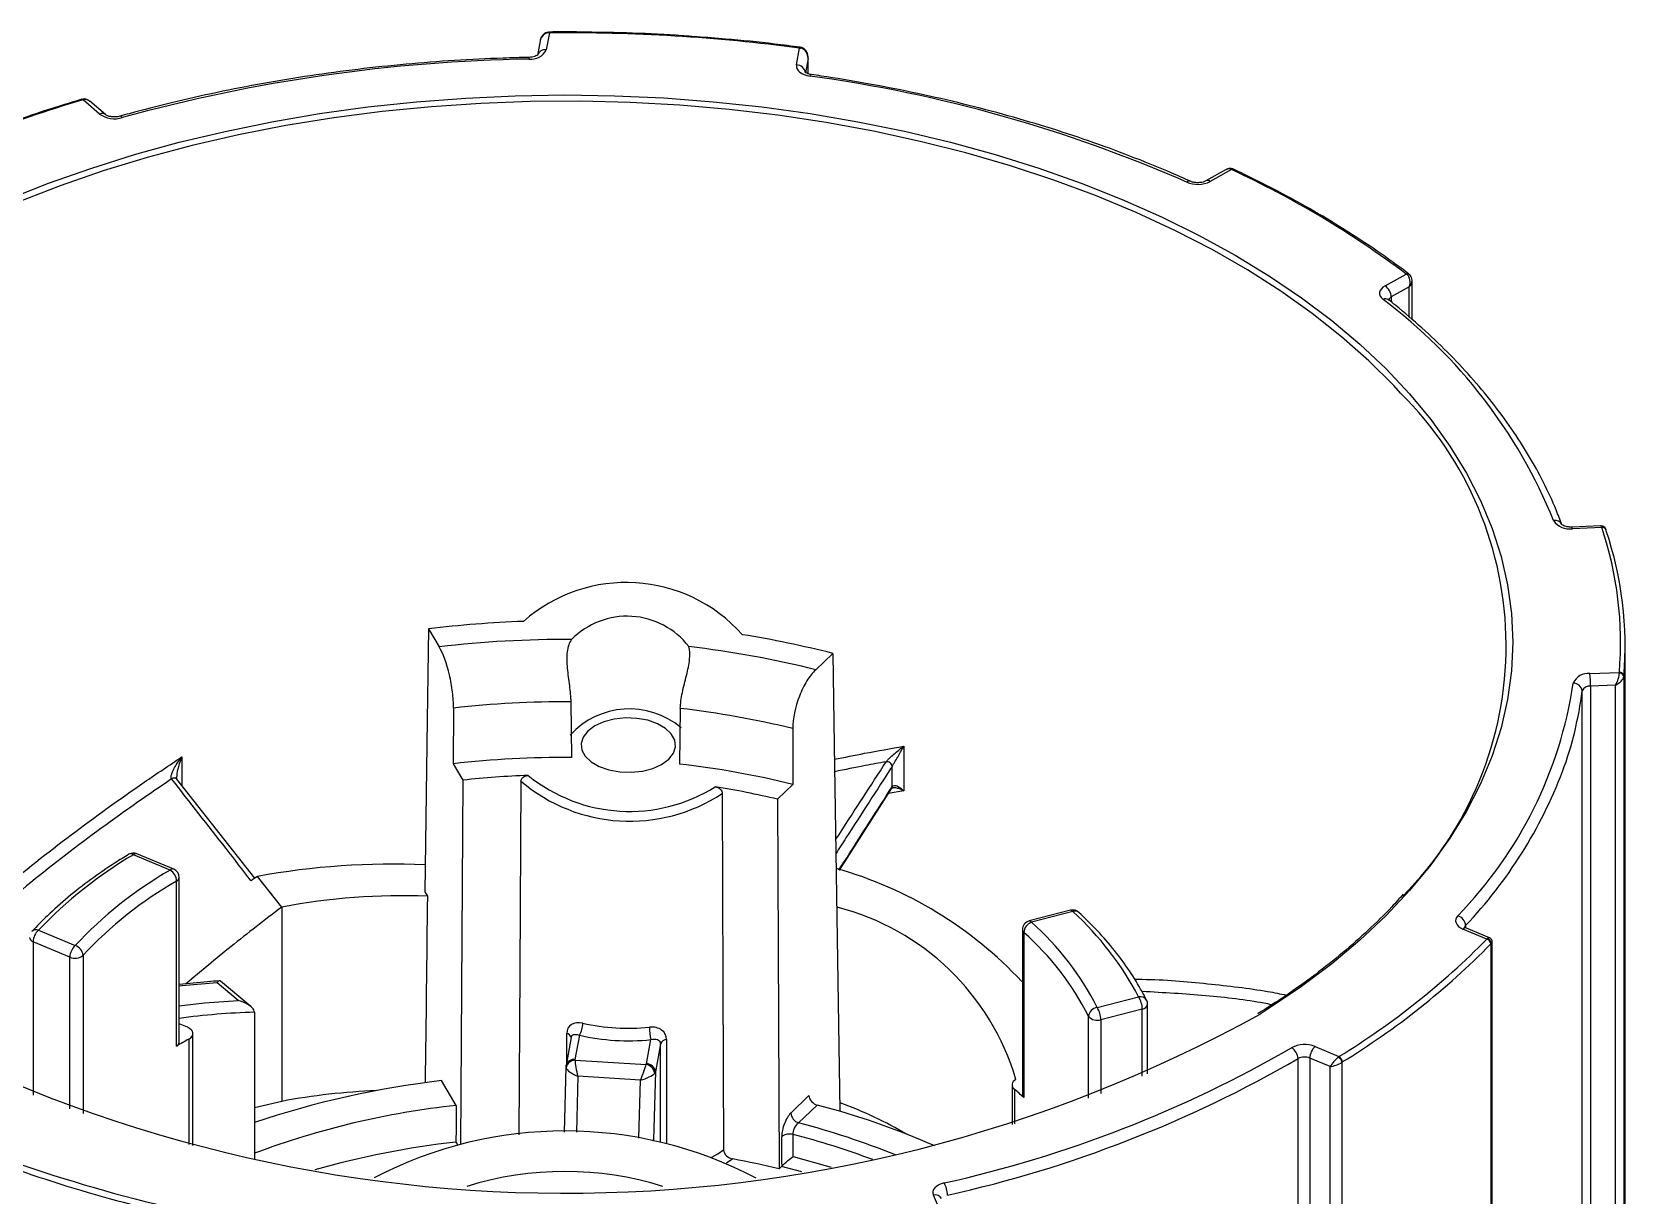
# Model space of a CAD drawing. Header units: millimetres. Extents: x 2517 to 6633, y 792 to 3241.
# Drawn here: x 3357.27 to 3385.64, y 945.54 to 966.25 of the extents above; entities that cross this region are included whole.
import ezdxf

# ---------------------------------------------------------------- set-up
doc = ezdxf.new("R2010")
doc.units = ezdxf.units.MM
doc.layers.add('实线', color=7, linetype='Continuous', lineweight=25)

msp = doc.modelspace()

# ---------------------------------------------------------------- linework, layer by layer
at = {"layer": '实线'}
for p, q in [((3366.3166, 966.0947), (3366.2689, 965.8324)), ((3366.4812, 966.2362), (3366.4263, 965.9343)), ((3370.8817, 965.664), (3370.9367, 965.9659)), ((3370.964, 965.9757), (3370.9422, 965.9805)), ((3371.0883, 965.5076), (3371.0883, 965.7958)), ((3371.0874, 965.7793), (3371.0409, 965.5237)), ((3371.0874, 965.508), (3371.0874, 965.7793)), ((3358.171, 965.0551), (3358.1496, 965.0509)), ((3358.471, 964.7893), (3358.1769, 965.041)), ((3358.575, 964.7802), (3358.2983, 965.0171)), ((3378.5342, 963.7997), (3378.1729, 963.5983)), ((3378.6291, 963.8), (3378.2508, 963.5892)), ((3381.3629, 961.7288), (3381.7411, 961.9396)), ((3381.8008, 961.9273), (3381.786, 961.9406)), ((3381.8432, 961.1309), (3381.8432, 961.8237)), ((3381.7943, 961.7102), (3381.474, 961.5317)), ((3381.7943, 961.1727), (3381.7943, 961.7102)), ((3381.4257, 961.482), (3381.4277, 961.4804)), ((3381.474, 961.5317), (3381.474, 961.4431)), ((3385.2005, 957.4546), (3384.6912, 957.4341)), ((3385.2222, 957.426), (3384.6976, 957.4049)), ((3364.3274, 955.6208), (3364.5185, 955.3004)), ((3385.6378, 944.3448), (3385.6378, 955.3191)), ((3371.2236, 954.8936), (3371.5259, 955.184)), ((3385.0102, 954.8249), (3385.5347, 954.8461)), ((3385.6141, 954.7724), (3385.6141, 944.9744)), ((3384.8729, 944.9793), (3384.8729, 954.5165)), ((3385.4655, 954.6201), (3385.0213, 954.6021)), ((3385.0213, 954.6021), (3385.0213, 944.9355)), ((3385.4655, 944.9522), (3385.4655, 954.6201)), ((3364.7745, 954.2115), (3364.7675, 953.2189)), ((3366.8612, 954.3217), (3366.8764, 953.3299)), ((3368.8128, 954.2033), (3368.7957, 953.2135)), ((3370.8142, 953.845), (3370.8185, 952.8518)), ((3359.9383, 953.3429), (3359.9383, 952.8304)), ((3372.7924, 953.5306), (3372.7924, 952.7362)), ((3364.7675, 953.2189), (3364.9419, 952.9266)), ((3372.585, 952.8091), (3372.585, 953.1722)), ((3361.2353, 951.1794), (3359.8477, 952.9456)), ((3364.9419, 952.9266), (3364.8962, 946.4394)), ((3370.5427, 952.5868), (3370.8185, 952.8518)), ((3371.6453, 951.3227), (3372.5771, 952.7814)), ((3370.5427, 952.5868), (3370.5714, 946.0037)), ((3372.7924, 952.7362), (3372.5168, 952.6871)), ((3359.7911, 951.342), (3359.1374, 951.6162)), ((3359.7292, 951.3251), (3359.0755, 951.5993)), ((3359.8435, 948.1903), (3359.8435, 951.1298)), ((3359.8892, 948.2549), (3359.8892, 951.1945)), ((3361.7152, 950.6672), (3361.2839, 951.2135)), ((3361.2839, 951.2135), (3361.2839, 951.2121)), ((3361.5161, 950.9182), (3361.2839, 951.2121)), ((3364.2614, 950.939), (3364.3081, 950.8607)), ((3361.7152, 950.6672), (3361.7152, 950.6663)), ((3361.7152, 950.6663), (3361.7152, 947.2051)), ((3375.763, 950.6087), (3375.0248, 950.419)), ((3375.8028, 950.5844), (3375.0646, 950.3947)), ((3357.3827, 950.2543), (3358.0364, 949.9801)), ((3374.9046, 950.264), (3374.9046, 947.3245)), ((3374.9296, 950.2145), (3374.9296, 947.2749)), ((3383.1757, 950.0968), (3382.7503, 950.2752)), ((3382.797, 950.3373), (3382.797, 950.2997)), ((3383.2211, 950.1206), (3382.8121, 950.2921)), ((3357.9424, 949.7747), (3357.2886, 950.0489)), ((3357.2886, 950.0489), (3357.2886, 947.3175)), ((3383.2502, 940.2153), (3383.2502, 950.0133)), ((3383.2705, 940.3035), (3383.2705, 950.0463)), ((3357.9424, 947.0742), (3357.9424, 949.7747)), ((3358.1782, 949.8067), (3358.1782, 946.9924)), ((3361.1641, 948.8932), (3360.6239, 949.3469)), ((3360.9378, 949.0049), (3360.5633, 949.3196)), ((3376.236, 948.8758), (3376.9742, 949.0655)), ((3361.2297, 948.7922), (3361.2297, 946.1772)), ((3377.0393, 948.8505), (3376.3011, 948.6608)), ((3377.0393, 947.6559), (3377.0393, 948.8505)), ((3377.1342, 947.6983), (3377.1342, 948.9349)), ((3360.0353, 948.5262), (3359.8892, 948.5874)), ((3376.0819, 947.2613), (3376.0819, 948.7203)), ((3376.3011, 948.6608), (3376.3011, 947.3466)), ((3360.0603, 948.3141), (3360.0603, 946.4397)), ((3360.1342, 946.4213), (3360.1342, 948.4141)), ((3366.8703, 948.3449), (3366.78, 947.8493)), ((3366.7896, 947.902), (3366.7904, 948.4156)), ((3367.016, 948.3827), (3366.9374, 947.9513)), ((3368.2104, 947.874), (3368.289, 948.3055)), ((3368.46, 948.2308), (3368.3696, 947.7337)), ((3368.4579, 946.4712), (3368.46, 948.2308)), ((3366.9377, 947.9396), (3368.206, 947.8627)), ((3379.8139, 938.4298), (3379.8139, 947.967)), ((3380.3831, 947.8264), (3380.0229, 947.9775)), ((3380.0229, 947.9775), (3380.0229, 938.3108)), ((3380.117, 948.1829), (3380.5424, 948.0044)), ((3366.777, 947.8206), (3366.7454, 946.6585)), ((3366.7783, 947.8303), (3366.78, 947.8493)), ((3366.9906, 947.6528), (3366.9634, 946.6559)), ((3368.1044, 947.5853), (3366.9906, 947.6528)), ((3368.3696, 947.7337), (3368.3367, 946.5281)), ((3380.3831, 938.1586), (3380.3831, 947.8264)), ((3380.5944, 947.9031), (3380.5944, 938.1051)), ((3364.8236, 947.1344), (3364.5608, 947.5749)), ((3368.0763, 946.5519), (3368.1044, 947.5853)), ((3374.7206, 947.4999), (3374.7206, 946.7921)), ((3374.7621, 947.422), (3374.7621, 946.805)), ((3361.7152, 947.2051), (3361.2297, 947.0903)), ((3370.7821, 946.9983), (3371.104, 947.3076)), ((3371.2511, 947.14), (3370.9192, 946.8212)), ((3371.6411, 947.0315), (3371.6513, 947.0413)), ((3368.3367, 946.5281), (3368.336, 946.5044)), ((3364.8167, 946.4804), (3364.847, 946.4295)), ((3369.7471, 946.1809), (3369.6365, 946.1048)), ((3370.5714, 946.0037), (3370.613, 946.0437)), ((3370.9771, 945.9491), (3370.613, 946.0437)), ((3373.447, 945.2416), (3373.3198, 945.5362))]:
    msp.add_line(p, q, dxfattribs=at)
at = {"layer": '实线', "flags": 128}
for points in [[(3370.9367, 965.9659), (3370.9402, 965.9734), (3370.9435, 965.9781), (3370.9466, 965.9799), (3370.9471, 965.9799)], [(3370.9642, 965.9768), (3370.9638, 965.9768), (3370.9616, 965.9751), (3370.9589, 965.9705), (3370.9556, 965.9631)], [(3370.8817, 965.664), (3370.8809, 965.631), (3370.8902, 965.5985), (3370.9094, 965.5674), (3370.9378, 965.5388), (3370.9746, 965.5135), (3371.0186, 965.4925), (3371.0684, 965.4763), (3371.1224, 965.4655)], [(3371.1224, 965.4655), (3371.13, 965.4804), (3371.1372, 965.4898), (3371.144, 965.4932), (3371.1453, 965.4932)], [(3356.8344, 963.2673), (3357.5627, 963.5563), (3358.3162, 963.8229), (3359.0929, 964.0664), (3359.8905, 964.2861), (3360.707, 964.4814), (3361.5401, 964.6518), (3362.3875, 964.7967), (3363.2468, 964.9159), (3364.1158, 965.0089), (3364.992, 965.0755), (3365.8731, 965.1156), (3366.7566, 965.129), (3367.64, 965.1157), (3368.5211, 965.0757), (3369.3974, 965.0091), (3370.2664, 964.9162), (3371.1257, 964.7971), (3371.9732, 964.6522), (3372.8063, 964.482), (3373.6228, 964.2867), (3374.4205, 964.0671), (3375.1972, 963.8237), (3375.9508, 963.5571), (3376.6792, 963.2682), (3377.3804, 962.9576), (3378.0524, 962.6262), (3378.6935, 962.275), (3379.3019, 961.905), (3379.8759, 961.517), (3380.4139, 961.1122), (3380.9145, 960.6918), (3381.3763, 960.2568), (3381.798, 959.8084), (3382.1785, 959.3479), (3382.5167, 958.8765), (3382.8117, 958.3956), (3383.0627, 957.9064), (3383.269, 957.4103), (3383.4301, 956.9086), (3383.5454, 956.4028), (3383.6147, 955.8942), (3383.6378, 955.3841), (3383.6147, 954.8741), (3383.5453, 954.3655), (3383.4299, 953.8596), (3383.2688, 953.358), (3383.0625, 952.8619), (3382.8114, 952.3727), (3382.5164, 951.8918), (3382.1781, 951.4204), (3381.7976, 950.9599), (3381.3758, 950.5116), (3380.914, 950.0766), (3380.4134, 949.6561), (3379.8753, 949.2514), (3379.3013, 948.8634), (3379.1396, 948.7613)], [(3381.6398, 959.8192), (3381.5165, 959.9525), (3381.0723, 960.3958), (3380.5881, 960.8249), (3380.0654, 961.2387), (3379.5056, 961.636), (3378.9102, 962.0156), (3378.2809, 962.3766), (3377.6195, 962.7179), (3376.9278, 963.0386), (3376.2078, 963.3377), (3375.4614, 963.6145), (3374.6907, 963.8682), (3373.898, 964.098), (3373.0853, 964.3033), (3372.255, 964.4836), (3371.4093, 964.6384), (3370.5507, 964.7671), (3369.6815, 964.8695), (3368.8041, 964.9453), (3367.9211, 964.9942), (3367.0347, 965.0162), (3366.1477, 965.0111), (3365.2623, 964.979), (3364.3811, 964.92), (3363.5065, 964.8341), (3362.641, 964.7218), (3361.787, 964.5832), (3360.9468, 964.4189), (3360.1228, 964.2291), (3359.3174, 964.0145), (3358.5326, 963.7756), (3357.7709, 963.5132), (3357.0341, 963.2279)], [(3381.3629, 961.7288), (3381.3255, 961.7038), (3381.2964, 961.6754), (3381.2765, 961.6445), (3381.2664, 961.612), (3381.2665, 961.579), (3381.2768, 961.5466), (3381.2969, 961.5157), (3381.3262, 961.4874)], [(3385.3008, 957.3694), (3385.2993, 957.382), (3385.2981, 957.3859)], [(3364.3274, 955.6208), (3364.3045, 953.9952), (3364.2614, 950.939)], [(3371.5259, 955.184), (3371.551, 953.5555), (3371.6513, 947.0413)], [(3367.2928, 953.8931), (3367.1679, 953.8011), (3367.0848, 953.6945), (3367.0483, 953.5795), (3367.0605, 953.4628), (3367.1207, 953.3512), (3367.2255, 953.2511), (3367.3687, 953.1685), (3367.542, 953.108), (3367.7353, 953.0732), (3367.9375, 953.0661), (3368.1366, 953.0872), (3368.3213, 953.1352), (3368.4807, 953.2073), (3368.6056, 953.2993), (3368.6887, 953.4059), (3368.7252, 953.5209), (3368.713, 953.6376), (3368.6527, 953.7492), (3368.548, 953.8492), (3368.4048, 953.9319), (3368.2315, 953.9924), (3368.0382, 954.0272), (3367.836, 954.0342), (3367.6368, 954.0131), (3367.4522, 953.9652), (3367.2928, 953.8931)], [(3365.9756, 952.9085), (3365.9544, 949.5354), (3365.9363, 946.6121)], [(3369.56, 952.6911), (3369.5729, 949.3159), (3369.584, 946.3406)], [(3361.7152, 950.6663), (3361.6037, 950.8074), (3361.5161, 950.9182)], [(3375.8028, 950.5844), (3375.7901, 950.5983), (3375.7779, 950.6067), (3375.7667, 950.6092), (3375.763, 950.6087)], [(3382.6557, 950.5113), (3382.6335, 950.4809), (3382.6211, 950.4487), (3382.6187, 950.4157), (3382.6266, 950.383), (3382.6444, 950.3517), (3382.6715, 950.3226), (3382.7072, 950.2969), (3382.7503, 950.2752)], [(3375.0646, 950.3947), (3375.052, 950.4086), (3375.0397, 950.417), (3375.0285, 950.4195), (3375.0248, 950.419)], [(3360.5633, 949.3196), (3359.937, 949.2612), (3359.8892, 949.2555)], [(3359.8892, 948.9087), (3360.3411, 948.9617), (3360.9378, 949.0049)], [(3360.0603, 948.3141), (3360.0939, 948.3372), (3360.118, 948.3641), (3360.1315, 948.3933), (3360.1337, 948.4235), (3360.1244, 948.4532), (3360.1042, 948.4811), (3360.074, 948.5058), (3360.0353, 948.5262)], [(3368.569, 948.3077), (3368.5687, 948.0447), (3368.5678, 946.9926), (3368.5673, 946.452)], [(3374.7888, 947.5967), (3374.7627, 947.5783), (3374.7425, 947.5577), (3374.7286, 947.5354), (3374.7215, 947.5121), (3374.7214, 947.4884), (3374.7283, 947.465), (3374.742, 947.4427), (3374.7621, 947.422)], [(3368.3231, 946.507), (3368.3274, 946.5115), (3368.3367, 946.5281)], [(3369.3719, 946.2115), (3369.4807, 946.2732), (3369.584, 946.3406)], [(3370.8247, 946.2219), (3371.3935, 946.0631), (3371.4963, 946.0316)], [(3373.5103, 945.7521), (3373.4594, 945.737), (3373.414, 945.717), (3373.3755, 945.6926), (3373.3452, 945.6647), (3373.3239, 945.634), (3373.3124, 945.6017), (3373.311, 945.5687), (3373.3198, 945.5362)]]:
    msp.add_lwpolyline(points, dxfattribs=at)
at = {"layer": '实线'}
for centre, radius, start, end in [((3366.4837, 966.2413), 0.0223, 157.24635, 194.26033), ((3366.3791, 966.2388), 0.1022, 358.53453, 6.77698), ((3366.7683, 934.1158), 32.1217, 82.54369, 90.51196), ((3366.0317, 965.7741), 0.0879, 356.71527, 16.04295), ((3366.1582, 966.0646), 0.2981, 262.52782, 334.08942), ((3366.4046, 965.7954), 0.1406, 81.11197, 164.77145), ((3366.6148, 936.6449), 29.1284, 90.97456, 105.40655), ((3370.8839, 965.5061), 0.1579, 6.40527, 90.78821), ((3367.7176, 940.5139), 25.1828, 66.32006, 82.22953), ((3364.5894, 943.0805), 22.8775, 106.27784, 116.27259), ((3358.1568, 965.029), 0.0234, 30.55465, 96.25112), ((3358.1731, 965.0319), 0.0246, 34.04808, 95.20566), ((3358.5156, 964.7003), 0.0995, 53.39651, 116.65366), ((3358.7383, 965.1753), 0.4696, 235.29583, 287.09841), ((3358.8368, 964.705), 0.045, 28.51072, 94.79419), ((3378.6378, 963.7787), 0.0361, 74.28576, 129.37107), ((3378.6521, 963.7746), 0.0343, 71.26473, 132.19776), ((3377.8774, 963.5285), 0.0662, 72.3924, 133.66772), ((3378.0274, 964.0371), 0.5006, 246.97934, 296.50542), ((3378.2039, 963.5261), 0.0786, 53.36397, 112.8892), ((3371.3912, 948.1594), 17.2341, 53.09088, 65.16725), ((3381.764, 961.8991), 0.0465, 56.43969, 119.44897), ((3381.7757, 961.8915), 0.0446, 55.1231, 119.75138), ((3381.2246, 961.5209), 0.2497, 2.47877, 56.36157), ((3381.3715, 961.4033), 0.0955, 55.4258, 118.36443), ((3375.7753, 954.0671), 9.2667, 22.08092, 53.20093), ((3381.5125, 961.4498), 0.0905, 115.13518, 160.06665), ((3377.195, 955.3213), 6.3236, 315.16264, 45.3401), ((3384.3915, 957.4213), 0.1326, 24.17914, 102.67848), ((3384.6439, 957.7396), 0.3391, 213.87656, 279.12849), ((3384.6488, 957.4094), 0.0491, 354.70713, 30.20004), ((3385.23, 957.3655), 0.0713, 25.2461, 98.27798), ((3385.2348, 957.3579), 0.0693, 23.84991, 100.44668), ((3379.1492, 955.3815), 6.4079, 355.20689, 18.6063), ((3379.202, 955.3162), 6.4351, 355.20685, 18.60631), ((3367.8504, 953.6794), 2.7669, 41.62749, 131.42814), ((3366.7397, 935.7999), 19.9671, 92.06658, 96.93889), ((3367.8654, 954.4629), 1.3837, 37.44716, 135.60846), ((3366.753, 936.2994), 19.1319, 89.62986, 96.70723), ((3366.9542, 937.8264), 17.593, 75.95549, 83.44024), ((3367.0579, 937.6886), 18.0569, 75.67391, 80.88418), ((3384.9756, 954.5419), 0.2851, 83.03748, 156.92897), ((3382.8002, 954.6025), 2.2211, 359.9898, 5.74637), ((3385.5388, 954.77), 0.0762, 6.41175, 93.1105), ((3385.5405, 954.7595), 0.0748, 9.95344, 94.26919), ((3377.2746, 955.7663), 7.5214, 315.67905, 351.49272), ((3378.4844, 955.3109), 6.4377, 339.73068, 352.9113), ((3384.7193, 954.4992), 0.1545, 6.41857, 92.23901), ((3385.004, 954.4606), 0.1426, 83.03681, 156.92893), ((3366.754, 936.5421), 17.7799, 89.65442, 96.39217), ((3367.9063, 952.7748), 1.421, 49.69443, 137.98342), ((3366.933, 937.9319), 16.3795, 76.29294, 83.40983), ((3366.754, 935.5685), 17.7619, 89.60535, 96.42156), ((3366.9321, 936.9547), 16.3652, 76.26222, 83.46132), ((3372.4926, 953.1625), 0.0929, 5.97816, 98.30394), ((3372.4926, 953.1626), 0.093, 5.99061, 98.23102), ((3376.8012, 956.0253), 8.2646, 316.50898, 339.12725), ((3359.8001, 952.8952), 0.0697, 47.73048, 130.51819), ((3359.8002, 952.8956), 0.0693, 46.43105, 130.72196), ((3366.7454, 936.2764), 16.7476, 92.19194, 96.18226), ((3367.9123, 955.1814), 2.9861, 229.56554, 303.49008), ((3367.9111, 955.2304), 2.8609, 230.85172, 302.20391), ((3366.9902, 937.803), 15.2046, 76.48811, 80.74411), ((3372.5358, 952.8075), 0.0488, 327.7292, 0.99724), ((3372.5358, 952.8083), 0.0492, 327.24466, 0.85842), ((3359.0755, 951.4687), 0.16, 67.24565, 121.06682), ((3359.0288, 951.5327), 0.0814, 54.98669, 116.12054), ((3359.1206, 951.5561), 0.0624, 74.35887, 136.1923), ((3363.0292, 944.8856), 7.7914, 120.49391, 136.44515), ((3363.3139, 945.0758), 7.2044, 119.83936, 137.09973), ((3359.7743, 951.2819), 0.0624, 74.35887, 136.1923), ((3359.6, 951.1185), 0.2437, 2.67984, 57.99398), ((3359.7292, 951.1945), 0.16, 0, 67.24565), ((3363.7054, 937.8525), 13.5787, 87.61835, 100.27251), ((3369.6428, 944.4344), 7.1865, 43.03084, 74.25758), ((3363.3699, 944.9822), 7.0873, 119.83936, 137.09974), ((3359.8111, 951.2013), 0.0784, 294.42671, 355.03899), ((3363.8726, 939.2293), 11.6396, 87.85573, 100.68164), ((3370.5066, 946.3355), 4.464, 16.41027, 75.73509), ((3375.8028, 950.4537), 0.16, 47.02003, 104.41444), ((3375.8465, 950.49), 0.104, 51.02484, 114.79823), ((3372.1333, 946.5432), 5.4586, 27.52186, 47.75999), ((3382.5989, 950.3207), 0.1988, 4.77787, 73.39785), ((3357.3416, 950.1491), 0.1129, 68.64755, 132.34022), ((3357.5768, 950.0411), 0.2883, 132.33017, 178.46136), ((3375.0646, 950.264), 0.16, 104.41444, 180), ((3374.9714, 950.2666), 0.0668, 182.22662, 231.2243), ((3375.1378, 950.1991), 0.2088, 110.51417, 175.76596), ((3371.6432, 946.4885), 4.9683, 26.69423, 48.58763), ((3371.7239, 946.607), 5.0504, 26.69422, 48.58763), ((3382.7953, 950.232), 0.0624, 74.35566, 136.19346), ((3382.842, 950.2922), 0.0637, 134.92642, 178.4304), ((3357.3112, 950.1353), 0.0893, 187.49764, 255.36703), ((3358.2305, 949.767), 0.2883, 132.33016, 178.46105), ((3357.9809, 949.79), 0.198, 4.82249, 73.72652), ((3373.3571, 959.7506), 13.7696, 301.45457, 315.48453), ((3373.3852, 959.7039), 13.8282, 301.45459, 315.4845), ((3383.1451, 950.0008), 0.1007, 4.63678, 72.36733), ((3383.1546, 950.0148), 0.0957, 359.14198, 70.8366), ((3358.0341, 949.9839), 0.2284, 246.31599, 309.115), ((3377.0078, 948.9439), 0.1262, 29.95289, 105.4209), ((3376.6399, 948.847), 0.3994, 0.50398, 33.1729), ((3366.7666, 971.1532), 25.583, 240.68928, 298.9235), ((3361.5013, 937.167), 11.6284, 91.33832, 97.96878), ((3376.2558, 948.7021), 0.1748, 96.47968, 174.01819), ((3375.9017, 948.6573), 0.3994, 0.50411, 33.17277), ((3377.0277, 948.9592), 0.1093, 276.10895, 347.16181), ((3376.9742, 948.9349), 0.16, 0, 26.74706), ((3366.6439, 948.602), 0.4319, 329.49177, 359.45914), ((3367.8875, 952.1706), 3.6637, 257.19899, 275.85665), ((3369.1661, 948.5273), 0.9047, 180.08452, 194.19205), ((3376.2348, 948.8498), 0.2003, 220.26272, 289.33198), ((3364.513, 940.2633), 9.2001, 118.94606, 120.50052), ((3359.8111, 948.2617), 0.0784, 294.42671, 355.03899), ((3366.7684, 948.313), 0.1049, 15.40743, 77.89173), ((3367.8876, 952.2187), 3.9338, 257.19898, 275.85666), ((3368.575, 948.1836), 0.1242, 92.77382, 157.67937), ((3379.9306, 947.7208), 0.4982, 68.03738, 117.72626), ((3366.9402, 947.7764), 0.1632, 90.8821, 170.11848), ((3366.9157, 947.8123), 0.1406, 81.11229, 164.76606), ((3368.788, 967.031), 21.7966, 282.51246, 300.03798), ((3368.8061, 967.0039), 21.9904, 282.51245, 300.03798), ((3379.5718, 947.9554), 0.2424, 2.72872, 58.38358), ((3379.9298, 947.7464), 0.2491, 68.03749, 117.72615), ((3380.3111, 947.9697), 0.2883, 132.32998, 178.46125), ((3380.4636, 947.8799), 0.1329, 10.05829, 59.92021), ((3380.4821, 947.9017), 0.1191, 2.88303, 59.58411), ((3368.1737, 947.6807), 0.1849, 8.7388, 79.94179), ((3368.2126, 947.7161), 0.1579, 6.40636, 90.78762), ((3366.4003, 931.5981), 16.0823, 96.56768, 108.75407), ((3363.8496, 935.9475), 11.4581, 92.23025, 100.73574), ((3370.5237, 942.4272), 6.5507, 47.73377, 49.68312), ((3366.4047, 932.4803), 14.7392, 96.158, 110.55466), ((3367.747, 933.6989), 13.8904, 66.24038, 75.38834), ((3369.0747, 940.1616), 7.4794, 59.69806, 69.77611), ((3374.9714, 947.3271), 0.0668, 182.22662, 231.2243), ((3370.9873, 947.0156), 0.2059, 184.80909, 250.70463), ((3367.6015, 933.8885), 13.3515, 67.81214, 75.61171), ((3366.7572, 939.3385), 7.3399, 62.34922, 117.53777), ((3370.7578, 946.3932), 0.2304, 74.12512, 127.15009), ((3367.5038, 933.6027), 13.4283, 69.34744, 75.69883), ((3366.5275, 931.1526), 15.4229, 96.36902, 105.90115), ((3365.715, 971.0744), 26.5557, 249.73812, 258.81149), ((3365.621, 970.7932), 26.1471, 250.21024, 256.79993), ((3366.7578, 940.0954), 5.8624, 72.68103, 107.31897), ((3367.0332, 931.5452), 14.8852, 76.24922, 79.49488), ((3373.1401, 945.5329), 0.4302, 0.38879, 30.63349), ((3373.3509, 945.4094), 0.1305, 29.39285, 103.77806)]:
    msp.add_arc(centre, radius, start, end, dxfattribs=at)
for centre, major_axis, ratio, start_param, end_param in [((3366.4728, 966.0593), (-0.0018, 0.1768), 0.9010368, 0.0561727, 1.3602373), ((3370.9283, 965.789), (-0.0018, 0.1768), 0.9010368, 4.6486161, 6.0994669), ((3358.222, 964.8717), (-0.0107, 0.1765), 0.7910279, 5.6304073, 6.4120618), ((3378.5711, 963.6371), (0.0224, 0.1751), 0.7034139, 6.1051865, 6.7619822), ((3381.6832, 961.7767), (0.0224, 0.1751), 0.7034139, 4.4144446, 5.8652954), ((3381.6832, 961.7767), (0.1415, 0.1059), 0.7057683, 4.9943727, 5.8238315), ((3385.1418, 957.2922), (0.0654, 0.1614), 0.291777, 5.9179768, 6.4145845), ((3385.4543, 954.7122), (0.0654, 0.1614), 0.291777, 4.227235, 5.6780858), ((3385.4543, 954.7122), (0.1539, 0.0892), 0.4901346, 4.5055648, 5.9564156), ((3363.8778, 699.6564), (6.4921, 645.0402), 0.0035308, 1.1708086, 1.1763956), ((3383.1105, 949.9935), (0.1121, 0.1262), 0.1719138, 0.0586464, 0.6569019), ((3383.1105, 949.9935), (0.159, 0.0585), 0.3007916, 5.6646904, 6.1716184), ((3367.0149, 947.739), (-0.0624, 0.2438), 0.1877056, 0.5576753, 1.8834929), ((3367.017, 947.9464), (0.08, 0.0005), 0.5946356, 3.0302266, 3.2752052), ((3380.4772, 947.9011), (0.1121, 0.1262), 0.1719138, 0.8967929, 2.3476437), ((3367.017, 947.8158), (0.24, -0.0044), 0.4403879, 3.0459745, 3.2909532), ((3367.0149, 947.739), (0.2357, -0.0919), 0.352438, 3.4206227, 4.7464403), ((3368.1288, 947.6714), (0.0887, 0.235), 0.032562, 4.3494549, 5.6752726), ((3368.1288, 947.6714), (0.2409, 0.0756), 0.3024565, 4.5169528, 5.8427704), ((3368.1309, 947.8789), (0.08, 0.0005), 0.5946356, 5.9268406, 6.1718192), ((3368.1309, 947.7482), (0.24, -0.0044), 0.4403879, 5.9425885, 6.1875672), ((3380.4772, 947.9011), (0.159, 0.0585), 0.3007916, 3.9739485, 5.4247994), ((3366.7578, 813.7234), (9.4362, 937.5584), 0.0035308, 1.4280511, 1.4287558), ((3366.6207, 828.741), (-8.4079, 923.631), 0.0055346, 4.8396967, 4.8402661), ((3366.7578, 828.6946), (-8.5442, 923.679), 0.0056251, 4.839921, 4.8403499)]:
    msp.add_ellipse(centre, major_axis=major_axis, ratio=ratio, start_param=start_param, end_param=end_param, dxfattribs=at)
for points, knots in [([(3366.4631, 966.2499), (3366.4461, 966.2461), (3366.4121, 966.2387), (3366.3683, 966.2048), (3366.3331, 966.1554), (3366.3173, 966.1072), (3366.3142, 966.077), (3366.3135, 966.0701)], [0, 0, 0, 0, 0.20500602, 0.40826103, 0.6386456, 0.91758516, 1, 1, 1, 1]), ([(3366.4855, 966.2509), (3366.481, 966.251), (3366.4734, 966.2512), (3366.4661, 966.2497), (3366.4632, 966.2491)], [0, 0, 0, 0, 0.6067699, 1, 1, 1, 1]), ([(3367.2346, 966.2461), (3367.1452, 966.2482), (3366.894, 966.2541), (3366.6425, 966.2522), (3366.4806, 966.2509)], [0, 0, 0, 0, 0.3559476, 1, 1, 1, 1]), ([(3369.1103, 966.164), (3368.986, 966.1737), (3368.5687, 966.2063), (3367.9426, 966.2348), (3367.4408, 966.2428), (3367.2346, 966.2461)], [0, 0, 0, 0, 0.1999101, 0.671274, 1, 1, 1, 1]), ([(3370.9471, 965.9799), (3370.7951, 965.9991), (3370.3542, 966.0549), (3369.742, 966.1195), (3369.2794, 966.1521), (3369.1103, 966.164)], [0, 0, 0, 0, 0.25038584, 0.72605225, 1, 1, 1, 1]), ([(3366.1161, 965.7984), (3365.9635, 965.7946), (3365.5212, 965.7835), (3364.7909, 965.7469), (3363.9281, 965.6805), (3363.0719, 965.59), (3362.224, 965.4759), (3361.3865, 965.3383), (3360.5613, 965.1776), (3359.7645, 964.9973), (3359.1917, 964.8499), (3358.8885, 964.7654), (3358.8331, 964.7499)], [0, 0, 0, 0, 0.06061456, 0.17571694, 0.2908296, 0.40594588, 0.5210674, 0.63619542, 0.75133122, 0.86647606, 0.97557738, 1, 1, 1, 1]), ([(3366.272, 965.8435), (3366.2724, 965.8438), (3366.2731, 965.8448), (3366.258, 965.8317), (3366.2251, 965.8163), (3366.176, 965.8023), (3366.1366, 965.7997), (3366.1161, 965.7984)], [0, 0, 0, 0, 0.1286914, 0.3288165, 0.535537, 0.758534, 1, 1, 1, 1]), ([(3371.0876, 965.7782), (3371.0876, 965.7986), (3371.0876, 965.8427), (3371.0646, 965.9034), (3371.0252, 965.9499), (3370.9888, 965.9703), (3370.9682, 965.9757), (3370.9642, 965.9768)], [0, 0, 0, 0, 0.2414133, 0.5204399, 0.7486085, 0.9511593, 1, 1, 1, 1]), ([(3371.1452, 965.4932), (3371.1322, 965.4955), (3371.1019, 965.5009), (3371.0643, 965.5154), (3371.0393, 965.5299), (3371.0332, 965.5392), (3371.0344, 965.5365), (3371.0344, 965.5364)], [0, 0, 0, 0, 0.2031717, 0.4737657, 0.7220461, 0.9923341, 1, 1, 1, 1]), ([(3377.8974, 963.5916), (3377.7759, 963.6455), (3377.4239, 963.8016), (3376.8221, 964.0451), (3376.0859, 964.3149), (3375.328, 964.5637), (3374.5505, 964.7911), (3373.7552, 964.9966), (3372.944, 965.1798), (3372.133, 965.3373), (3371.5305, 965.4368), (3371.2047, 965.4845), (3371.1452, 965.4932)], [0, 0, 0, 0, 0.0606451, 0.1758146, 0.2909791, 0.4061317, 0.5212726, 0.6364023, 0.7515216, 0.8666315, 0.9756775, 1, 1, 1, 1]), ([(3358.1542, 965.0523), (3358.0162, 965.0107), (3357.6158, 964.89), (3356.9682, 964.6738), (3356.2197, 964.3976), (3355.4951, 964.1008), (3354.8996, 963.8331), (3354.5506, 963.6616), (3354.4271, 963.601)], [0, 0, 0, 0, 0.1037277, 0.300803, 0.497901, 0.6950104, 0.8921313, 1, 1, 1, 1]), ([(3358.2997, 965.012), (3358.2934, 965.0186), (3358.2741, 965.0392), (3358.2315, 965.0561), (3358.193, 965.06), (3358.1739, 965.0568), (3358.1709, 965.0564)], [0, 0, 0, 0, 0.1902115, 0.5884082, 0.9356107, 1, 1, 1, 1]), ([(3358.8331, 964.7499), (3358.8209, 964.7469), (3358.7904, 964.7395), (3358.7324, 964.7355), (3358.6698, 964.7413), (3358.619, 964.755), (3358.5874, 964.7705), (3358.5787, 964.7774), (3358.575, 964.7802)], [0, 0, 0, 0, 0.1308205, 0.3273395, 0.5330461, 0.7155016, 0.8813843, 1, 1, 1, 1]), ([(3378.6476, 963.8134), (3378.6323, 963.8166), (3378.6028, 963.8229), (3378.5628, 963.8149), (3378.542, 963.8024), (3378.5338, 963.7974)], [0, 0, 0, 0, 0.3920637, 0.7585033, 1, 1, 1, 1]), ([(3378.6673, 963.805), (3378.6634, 963.8071), (3378.657, 963.8104), (3378.6501, 963.8119), (3378.6473, 963.8125)], [0, 0, 0, 0, 0.6034029, 1, 1, 1, 1]), ([(3378.1729, 963.5983), (3378.165, 963.5943), (3378.1463, 963.5849), (3378.1005, 963.5719), (3378.04, 963.5651), (3377.9747, 963.5685), (3377.9255, 963.5799), (3377.9041, 963.5889), (3377.8974, 963.5916)], [0, 0, 0, 0, 0.1288276, 0.3046692, 0.4978127, 0.7024271, 0.9071482, 1, 1, 1, 1]), ([(3381.7896, 961.9379), (3381.6944, 962.0094), (3381.4183, 962.2165), (3380.9362, 962.5477), (3380.3344, 962.9257), (3379.7017, 963.2864), (3379.1414, 963.5787), (3378.7881, 963.7474), (3378.6631, 963.8071)], [0, 0, 0, 0, 0.103757, 0.3008176, 0.4978925, 0.6949691, 0.8920424, 1, 1, 1, 1]), ([(3381.8429, 961.8277), (3381.8411, 961.8451), (3381.8378, 961.8782), (3381.8183, 961.9113), (3381.8043, 961.9251), (3381.8013, 961.9281)], [0, 0, 0, 0, 0.4684113, 0.8853158, 1, 1, 1, 1]), ([(3381.4258, 961.4819), (3381.4226, 961.4852), (3381.4188, 961.4892), (3381.4199, 961.4871), (3381.4201, 961.4867)], [0, 0, 0, 0, 0.8256183, 1, 1, 1, 1]), ([(3384.5125, 957.4754), (3384.4789, 957.5631), (3384.3821, 957.8157), (3384.1909, 958.2288), (3383.9263, 958.7117), (3383.6216, 959.1865), (3383.2781, 959.6523), (3382.8964, 960.108), (3382.4776, 960.5525), (3382.0301, 960.977), (3381.6723, 961.2843), (3381.4683, 961.4479), (3381.4258, 961.4819)], [0, 0, 0, 0, 0.0606709, 0.1748906, 0.289205, 0.4036504, 0.5182163, 0.6328874, 0.7476452, 0.8624709, 0.9713649, 1, 1, 1, 1]), ([(3384.6912, 957.4341), (3384.677, 957.434), (3384.641, 957.4337), (3384.5879, 957.4423), (3384.5428, 957.4582), (3384.516, 957.4734), (3384.5087, 957.483), (3384.5099, 957.4806), (3384.5101, 957.4804)], [0, 0, 0, 0, 0.1523543, 0.3873818, 0.5903964, 0.7759897, 0.9771824, 1, 1, 1, 1]), ([(3385.2946, 957.3956), (3385.2886, 957.4066), (3385.2767, 957.4288), (3385.2457, 957.4482), (3385.2187, 957.4555), (3385.2044, 957.4541), (3385.1999, 957.4536)], [0, 0, 0, 0, 0.3087741, 0.6198684, 0.8825295, 1, 1, 1, 1]), ([(3385.299, 957.3832), (3385.2983, 957.3857), (3385.297, 957.3899), (3385.2948, 957.3941), (3385.2939, 957.3958)], [0, 0, 0, 0, 0.5863424, 1, 1, 1, 1]), ([(3364.7745, 954.2115), (3364.7751, 954.2982), (3364.7689, 954.3946), (3364.7437, 954.597), (3364.7248, 954.7018), (3364.6539, 955.0026), (3364.5872, 955.1853), (3364.5185, 955.3004)], [0, 0, 0, 0, 0.25, 0.25, 0.5, 0.5, 1, 1, 1, 1]), ([(3366.8766, 955.4309), (3366.8558, 955.4027), (3366.839, 955.3704), (3366.8128, 955.2973), (3366.8034, 955.2559), (3366.7864, 955.1245), (3366.7895, 955.0239), (3366.8088, 954.8173), (3366.8245, 954.7114), (3366.8504, 954.5059), (3366.8599, 954.409), (3366.8612, 954.3217)], [0, 0, 0, 0, 0.125, 0.125, 0.25, 0.25, 0.5, 0.5, 0.75, 0.75, 1, 1, 1, 1]), ([(3368.8128, 954.2033), (3368.8143, 954.2905), (3368.8282, 954.3866), (3368.8705, 954.5871), (3368.8985, 954.6911), (3368.9482, 954.8922), (3368.9702, 954.9916), (3368.9883, 955.1668), (3368.9843, 955.2439), (3368.964, 955.3043)], [0, 0, 0, 0, 0.25, 0.25, 0.5, 0.5, 0.75, 0.75, 1, 1, 1, 1]), ([(3371.2236, 954.8936), (3371.1692, 954.8414), (3371.1161, 954.7735), (3371.0168, 954.6129), (3370.9713, 954.5211), (3370.8578, 954.2313), (3370.8135, 954.0186), (3370.8142, 953.845)], [0, 0, 0, 0, 0.25, 0.25, 0.5, 0.5, 1, 1, 1, 1]), ([(3354.4157, 948.7552), (3354.4305, 948.7727), (3354.7745, 949.179), (3355.5415, 949.9217), (3356.7071, 950.9748), (3357.9569, 951.9606), (3359.0419, 952.7426), (3359.7134, 953.1923), (3359.9383, 953.3429)], [0, 0, 0, 0, 0.0099674, 0.231957, 0.4531517, 0.6715839, 0.8900152, 1, 1, 1, 1]), ([(3359.7548, 952.9482), (3359.7467, 952.9588), (3359.7452, 952.9759), (3359.749, 953.0109), (3359.7539, 953.0293), (3359.7723, 953.0831), (3359.7895, 953.1184), (3359.8458, 953.2201), (3359.8902, 953.2834), (3359.9383, 953.3429)], [0, 0, 0, 0, 0.125, 0.125, 0.25, 0.25, 0.5, 0.5, 1, 1, 1, 1]), ([(3359.9383, 953.3429), (3359.938, 953.3421), (3359.9147, 953.288), (3359.8805, 953.1922), (3359.8484, 953.0682), (3359.8448, 953.0036), (3359.8437, 952.9821)], [0, 0, 0, 0, 0.0072475, 0.4978466, 0.8325815, 1, 1, 1, 1]), ([(3371.555, 953.298), (3371.7354, 953.3344), (3372.1571, 953.4196), (3372.5612, 953.4902), (3372.7924, 953.5306)], [0, 0, 0, 0, 0.4278394, 1, 1, 1, 1]), ([(3372.4793, 953.2547), (3372.4864, 953.2655), (3372.4991, 953.28), (3372.5255, 953.3077), (3372.5398, 953.3215), (3372.5819, 953.3608), (3372.6099, 953.3853), (3372.6916, 953.454), (3372.7433, 953.4943), (3372.7924, 953.5306)], [0, 0, 0, 0, 0.125, 0.125, 0.25, 0.25, 0.5, 0.5, 1, 1, 1, 1]), ([(3372.5851, 953.1723), (3372.5921, 953.1831), (3372.6021, 953.1996), (3372.6219, 953.2326), (3372.6319, 953.2496), (3372.6609, 953.2992), (3372.6794, 953.3311), (3372.7319, 953.4225), (3372.7635, 953.4785), (3372.7924, 953.5306)], [0, 0, 0, 0, 0.125, 0.125, 0.25, 0.25, 0.5, 0.5, 1, 1, 1, 1]), ([(3372.4793, 953.2547), (3372.3547, 953.2321), (3372.0535, 953.1777), (3371.7414, 953.114), (3371.5584, 953.0766)], [0, 0, 0, 0, 0.4137258, 1, 1, 1, 1]), ([(3371.5771, 951.8611), (3371.6025, 951.9005), (3371.9035, 952.3657), (3372.204, 952.8297), (3372.4792, 953.2545)], [0, 0, 0, 0, 0.084581, 1, 1, 1, 1]), ([(3372.585, 953.1722), (3372.3111, 952.7477), (3371.9764, 952.2289), (3371.6417, 951.709), (3371.5809, 951.6146)], [0, 0, 0, 0, 0.8184074, 1, 1, 1, 1]), ([(3359.7548, 952.9482), (3359.6349, 952.8668), (3359.0734, 952.4857), (3358.0944, 951.7805), (3356.8522, 950.8008), (3355.6943, 949.7547), (3354.9429, 949.0298), (3354.6108, 948.639), (3354.6065, 948.634)], [0, 0, 0, 0, 0.0630477, 0.2950622, 0.5270778, 0.7615879, 0.9969385, 1, 1, 1, 1]), ([(3361.1697, 951.1353), (3361.0213, 951.3261), (3360.8728, 951.5166), (3360.7243, 951.7071), (3360.4013, 952.1213), (3360.0782, 952.5349), (3359.755, 952.9481)], [0, 0, 0, 0, 0.0013486886, 0.0013486886, 0.0013486886, 0.0042820691, 0.0042820691, 0.0042820691, 0.0042820691]), ([(3359.8469, 952.9468), (3359.8476, 952.9459), (3359.8493, 952.9439), (3359.8469, 952.9475), (3359.8447, 952.9579), (3359.8431, 952.9702), (3359.8435, 952.9792), (3359.8436, 952.9821)], [0, 0, 0, 0, 0.1588265, 0.3835279, 0.6207739, 0.8784072, 1, 1, 1, 1]), ([(3365.9756, 952.9085), (3365.9757, 952.919), (3365.978, 952.9296), (3365.9823, 952.9396), (3365.9866, 952.9496), (3365.993, 952.9592), (3366.0008, 952.9677), (3366.0089, 952.9764), (3366.0188, 952.9842), (3366.0297, 952.9905), (3366.0413, 952.9973), (3366.0542, 953.0026), (3366.0676, 953.0061), (3366.0797, 953.0094), (3366.0923, 953.0112), (3366.1049, 953.0117)], [0, 0, 0, 0, 0.00004759373, 0.00004759373, 0.00004759373, 0.00009510557, 0.00009510557, 0.00009510557, 0.00014386629, 0.00014386629, 0.00014386629, 0.00019591639, 0.00019591639, 0.00019591639, 0.00024289214, 0.00024289214, 0.00024289214, 0.00024289214]), ([(3369.4357, 952.8096), (3369.4673, 952.8045), (3369.4983, 952.79), (3369.5453, 952.7465), (3369.5599, 952.7181), (3369.56, 952.6911)], [0, 0, 0, 0, 0.5, 0.5, 1, 1, 1, 1]), ([(3371.6373, 951.3255), (3371.6855, 951.4009), (3372.0012, 951.8954), (3372.317, 952.3896), (3372.5846, 952.8084)], [0, 0, 0, 0, 0.15249668, 1, 1, 1, 1]), ([(3372.5772, 952.7816), (3372.5773, 952.7817), (3372.5783, 952.7841), (3372.5751, 952.7855), (3372.5907, 952.7866), (3372.5935, 952.7868)], [0, 0, 0, 0, 0.0476732, 0.8271095, 1, 1, 1, 1]), ([(3372.585, 952.8091), (3372.594, 952.823), (3372.6088, 952.8302), (3372.6427, 952.8323), (3372.6618, 952.8276), (3372.7199, 952.8025), (3372.7584, 952.7723), (3372.7924, 952.7362)], [0, 0, 0, 0, 0.25, 0.25, 0.5, 0.5, 1, 1, 1, 1]), ([(3372.7924, 952.7362), (3372.7915, 952.7366), (3372.7668, 952.7507), (3372.72, 952.772), (3372.6564, 952.7877), (3372.612, 952.792), (3372.5932, 952.7867), (3372.5881, 952.7852)], [0, 0, 0, 0, 0.0125998, 0.3782836, 0.6686129, 0.9109384, 1, 1, 1, 1]), ([(3358.9929, 951.6057), (3358.9116, 951.5558), (3358.676, 951.4109), (3358.3093, 951.1584), (3357.9056, 950.8436), (3357.5566, 950.5347), (3357.3559, 950.3264), (3357.2655, 950.2326)], [0, 0, 0, 0, 0.1212004, 0.351296, 0.5814383, 0.8115374, 1, 1, 1, 1]), ([(3381.6858, 950.8958), (3381.6192, 950.8204), (3381.4264, 950.6021), (3381.0673, 950.2531), (3380.6127, 949.8492), (3380.1212, 949.4598), (3379.618, 949.0962), (3379.263, 948.8708), (3379.0953, 948.7642)], [0, 0, 0, 0, 0.0973849, 0.281802, 0.4661738, 0.650515, 0.8348373, 1, 1, 1, 1]), ([(3361.7152, 950.6663), (3361.4121, 950.4336), (3360.8331, 949.9889), (3360.2745, 949.5203), (3360.0082, 949.297)], [0, 0, 0, 0, 0.5233291, 1, 1, 1, 1]), ([(3377.1171, 949.0069), (3377.0822, 949.0738), (3376.9816, 949.2661), (3376.785, 949.5778), (3376.5148, 949.9376), (3376.2242, 950.2695), (3376.0101, 950.4761), (3375.9119, 950.5708)], [0, 0, 0, 0, 0.1213981, 0.3492906, 0.5775463, 0.8062595, 1, 1, 1, 1]), ([(3382.8121, 950.2921), (3382.8038, 950.2959), (3382.7843, 950.305), (3382.7727, 950.3167), (3382.7737, 950.3151), (3382.7741, 950.3146)], [0, 0, 0, 0, 0.33919086, 0.79612319, 1, 1, 1, 1]), ([(3383.2697, 950.0459), (3383.2695, 950.0532), (3383.2689, 950.0703), (3383.2561, 950.0947), (3383.2384, 950.1128), (3383.2244, 950.1184), (3383.2196, 950.1203)], [0, 0, 0, 0, 0.22749003, 0.53152035, 0.83826526, 1, 1, 1, 1]), ([(3360.6072, 949.3515), (3360.5358, 949.3469), (3360.2948, 949.3312), (3360.0567, 949.3039), (3359.8892, 949.2847)], [0, 0, 0, 0, 0.29642306, 1, 1, 1, 1]), ([(3360.6231, 949.3458), (3360.6196, 949.3485), (3360.6104, 949.3555), (3360.5899, 949.3477), (3360.5728, 949.3317), (3360.5636, 949.32), (3360.5633, 949.3196)], [0, 0, 0, 0, 0.2267267, 0.583577, 0.9850869, 1, 1, 1, 1]), ([(3376.9016, 949.3802), (3376.9463, 949.3801), (3377.4074, 949.3797), (3378.2048, 949.3047), (3379.069, 949.2072), (3379.4985, 949.1212), (3379.6099, 949.0989)], [0, 0, 0, 0, 0.04374755, 0.4506131, 0.85747845, 1, 1, 1, 1]), ([(3379.346, 948.9267), (3379.2993, 948.9357), (3378.9424, 949.005), (3378.1801, 949.0983), (3377.4166, 949.1406), (3377.0342, 949.1618)], [0, 0, 0, 0, 0.06976054, 0.53417606, 1, 1, 1, 1]), ([(3361.2297, 948.7922), (3361.2297, 948.8193), (3361.2101, 948.8485), (3361.1646, 948.8951), (3361.1379, 948.9145), (3361.0554, 948.965), (3360.997, 948.9887), (3360.9378, 949.0049)], [0, 0, 0, 0, 0.25, 0.25, 0.5, 0.5, 1, 1, 1, 1]), ([(3367.0758, 948.5979), (3366.9979, 948.616), (3366.9242, 948.6069), (3366.8207, 948.5416), (3366.7905, 948.4846), (3366.7904, 948.4156)], [0, 0, 0, 0, 0.5, 0.5, 1, 1, 1, 1]), ([(3368.569, 948.3077), (3368.569, 948.3768), (3368.5359, 948.4375), (3368.4233, 948.5161), (3368.3442, 948.5344), (3368.2614, 948.526)], [0, 0, 0, 0, 0.5, 0.5, 1, 1, 1, 1]), ([(3366.8698, 948.3365), (3366.8698, 948.3369), (3366.8693, 948.3419), (3366.87, 948.3433), (3366.8706, 948.3445)], [0, 0, 0, 0, 0.0741176, 1, 1, 1, 1]), ([(3366.8717, 948.3447), (3366.8723, 948.3501), (3366.873, 948.3572), (3366.8801, 948.3732), (3366.8955, 948.3911), (3366.9291, 948.4014), (3366.9702, 948.3991), (3367.0016, 948.3879), (3367.016, 948.3827)], [0, 0, 0, 0, 0.0805234, 0.1067945, 0.3136597, 0.5397728, 0.7894, 1, 1, 1, 1]), ([(3368.289, 948.3055), (3368.332, 948.3164), (3368.3724, 948.3172), (3368.4366, 948.2951), (3368.4601, 948.2698), (3368.46, 948.2308)], [0, 0, 0, 0, 0.5, 0.5, 1, 1, 1, 1]), ([(3371.104, 947.3076), (3371.1044, 947.2731), (3371.1207, 947.2355), (3371.175, 947.1739), (3371.2127, 947.1502), (3371.2511, 947.14)], [0, 0, 0, 0, 0.5, 0.5, 1, 1, 1, 1]), ([(3370.7821, 946.9983), (3370.7384, 946.9564), (3370.6958, 946.8869), (3370.6354, 946.7315), (3370.618, 946.6463), (3370.6186, 946.5768)], [0, 0, 0, 0, 0.5, 0.5, 1, 1, 1, 1]), ([(3370.8208, 946.6148), (3370.8201, 946.65), (3370.8308, 946.6926), (3370.8675, 946.7686), (3370.8931, 946.8017), (3370.9192, 946.8212)], [0, 0, 0, 0, 0.5, 0.5, 1, 1, 1, 1]), ([(3369.584, 946.3406), (3369.5842, 946.3048), (3369.6036, 946.267), (3369.6647, 946.2091), (3369.7057, 946.1885), (3369.7471, 946.1809)], [0, 0, 0, 0, 0.5, 0.5, 1, 1, 1, 1]), ([(3370.6238, 946.0552), (3370.6483, 946.0839), (3370.6869, 946.1188), (3370.7589, 946.1771), (3370.7942, 946.2024), (3370.8247, 946.2219)], [0, 0, 0, 0, 0.5, 0.5, 1, 1, 1, 1])]:
    msp.add_open_spline(points, degree=3, knots=knots, dxfattribs=at)
for points in [[(3366.4812, 966.2362), (3366.4748, 966.2364), (3366.4684, 966.2362), (3366.4621, 966.2358)], [(3370.9367, 965.9659), (3370.943, 965.9653), (3370.9494, 965.9644), (3370.9556, 965.9631)], [(3358.1769, 965.041), (3358.1825, 965.0428), (3358.188, 965.0444), (3358.1935, 965.0456)], [(3378.6291, 963.8), (3378.6243, 963.8025), (3378.6196, 963.8047), (3378.6149, 963.8066)], [(3381.7411, 961.9396), (3381.7453, 961.9368), (3381.7495, 961.9337), (3381.7536, 961.9303)], [(3385.2222, 957.426), (3385.2214, 957.4297), (3385.2205, 957.4331), (3385.2197, 957.4361)], [(3385.5347, 954.8461), (3385.5348, 954.8424), (3385.5348, 954.8384), (3385.5349, 954.8341)], [(3385.6146, 954.7785), (3385.6144, 954.7766), (3385.6143, 954.7746), (3385.6141, 954.7724)], [(3372.4792, 953.2545), (3372.4792, 953.2545), (3372.4793, 953.2546), (3372.4793, 953.2547)], [(3372.5851, 953.1723), (3372.5851, 953.1723), (3372.585, 953.1723), (3372.585, 953.1722)], [(3359.755, 952.9481), (3359.7549, 952.9481), (3359.7549, 952.9482), (3359.7548, 952.9482)], [(3372.5846, 952.8084), (3372.5847, 952.8086), (3372.5849, 952.8088), (3372.585, 952.8091)], [(3361.2839, 951.2121), (3361.2458, 951.1866), (3361.2077, 951.161), (3361.1697, 951.1353)], [(3383.1757, 950.0968), (3383.1791, 950.0999), (3383.1826, 950.1027), (3383.186, 950.1052)], [(3383.2502, 950.0133), (3383.2487, 950.012), (3383.2471, 950.0106), (3383.2455, 950.0089)], [(3380.5424, 948.0044), (3380.5383, 948.0016), (3380.5342, 947.9984), (3380.5302, 947.9949)], [(3380.601, 947.9077), (3380.5988, 947.9063), (3380.5966, 947.9048), (3380.5944, 947.9031)], [(3370.613, 946.0437), (3370.6166, 946.0472), (3370.6202, 946.051), (3370.6238, 946.0552)]]:
    msp.add_open_spline(points, degree=3, dxfattribs=at)

doc.saveas('drawing.dxf')
